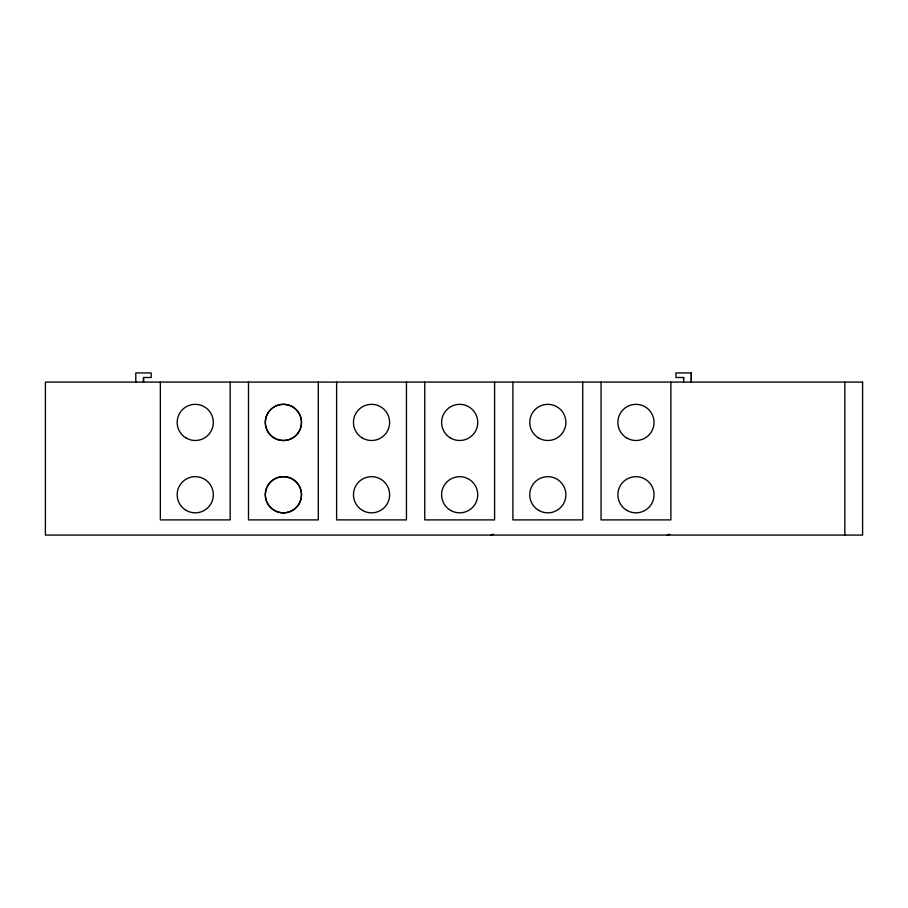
<?xml version="1.0" encoding="UTF-8"?>
<svg xmlns="http://www.w3.org/2000/svg" width="908" height="908" viewBox="0 0 908 908"><rect width="100%" height="100%" fill="white"/><g stroke="black" fill="none" stroke-linecap="round" stroke-linejoin="round"><path stroke-width="1.36" d="M143.498 378.647L143.498 382.086L143.498 377.501L151.182 377.501L151.182 372.927L135.803 372.927L135.803 382.086M683.622 378.647L683.622 377.501L675.938 377.501L675.938 372.927L691.317 372.927L691.317 382.086L691.317 372.927M490.978 535.073L493.532 534.222M667.255 535.073L669.82 534.222M844.837 382.086L844.837 535.073M683.622 377.501L683.622 382.086M670.876 382.086L670.876 519.898L601.051 519.898L601.051 382.086M582.732 382.086L582.732 519.898L512.906 519.898L512.906 382.086M494.588 382.086L494.588 519.898L424.762 519.898L424.762 382.086M406.455 382.086L406.455 519.898L336.618 519.898L336.618 382.086M318.311 382.086L318.311 519.898L248.486 519.898L248.486 382.086M230.167 382.086L230.167 519.898L160.341 519.898L160.341 382.086M862.6 382.086L45.4 382.086L45.4 535.073L862.6 535.073L862.6 382.086M186.208 510.409A18.081 18.081 0 0 0 213.335 494.746A18.081 18.081 0 0 0 186.208 479.084A18.081 18.081 0 0 0 186.208 510.409M186.208 438.076A18.081 18.081 0 0 0 213.335 422.413A18.081 18.081 0 0 0 186.208 406.761A18.081 18.081 0 0 0 186.208 438.076M274.352 510.409A18.081 18.081 0 0 0 301.479 494.746A18.081 18.081 0 0 0 274.375 479.084A18.081 18.081 0 0 0 274.352 510.409A18.081 18.081 0 0 0 301.49 494.746A18.081 18.081 0 0 0 274.352 479.084A18.081 18.081 0 0 0 274.375 510.409M274.352 438.076A18.081 18.081 0 0 0 301.479 422.413A18.081 18.081 0 0 0 274.375 406.761A18.081 18.081 0 0 0 274.352 438.076A18.081 18.081 0 0 0 301.49 422.413A18.081 18.081 0 0 0 274.352 406.761A18.081 18.081 0 0 0 274.375 438.076M362.508 510.409A18.081 18.081 0 0 0 389.634 494.746A18.081 18.081 0 0 0 362.508 479.084A18.081 18.081 0 0 0 362.508 510.409M362.496 438.076A18.081 18.081 0 0 0 389.623 422.413A18.081 18.081 0 0 0 362.496 406.761A18.081 18.081 0 0 0 362.496 438.076M450.64 510.409A18.081 18.081 0 0 0 477.756 494.746A18.081 18.081 0 0 0 450.64 479.084A18.081 18.081 0 0 0 450.64 510.409M450.64 438.076A18.081 18.081 0 0 0 477.756 422.413A18.081 18.081 0 0 0 450.64 406.761A18.081 18.081 0 0 0 450.64 438.076M538.784 510.409A18.081 18.081 0 0 0 565.9 494.746A18.081 18.081 0 0 0 538.784 479.084A18.081 18.081 0 0 0 538.784 510.409M538.784 438.076A18.081 18.081 0 0 0 565.9 422.413A18.081 18.081 0 0 0 538.784 406.761A18.081 18.081 0 0 0 538.784 438.076M626.917 510.409A18.081 18.081 0 0 0 654.044 494.746A18.081 18.081 0 0 0 626.917 479.084A18.081 18.081 0 0 0 626.917 510.409M626.917 438.076A18.081 18.081 0 0 0 654.044 422.413A18.081 18.081 0 0 0 626.917 406.761A18.081 18.081 0 0 0 626.917 438.076"/></g></svg>
